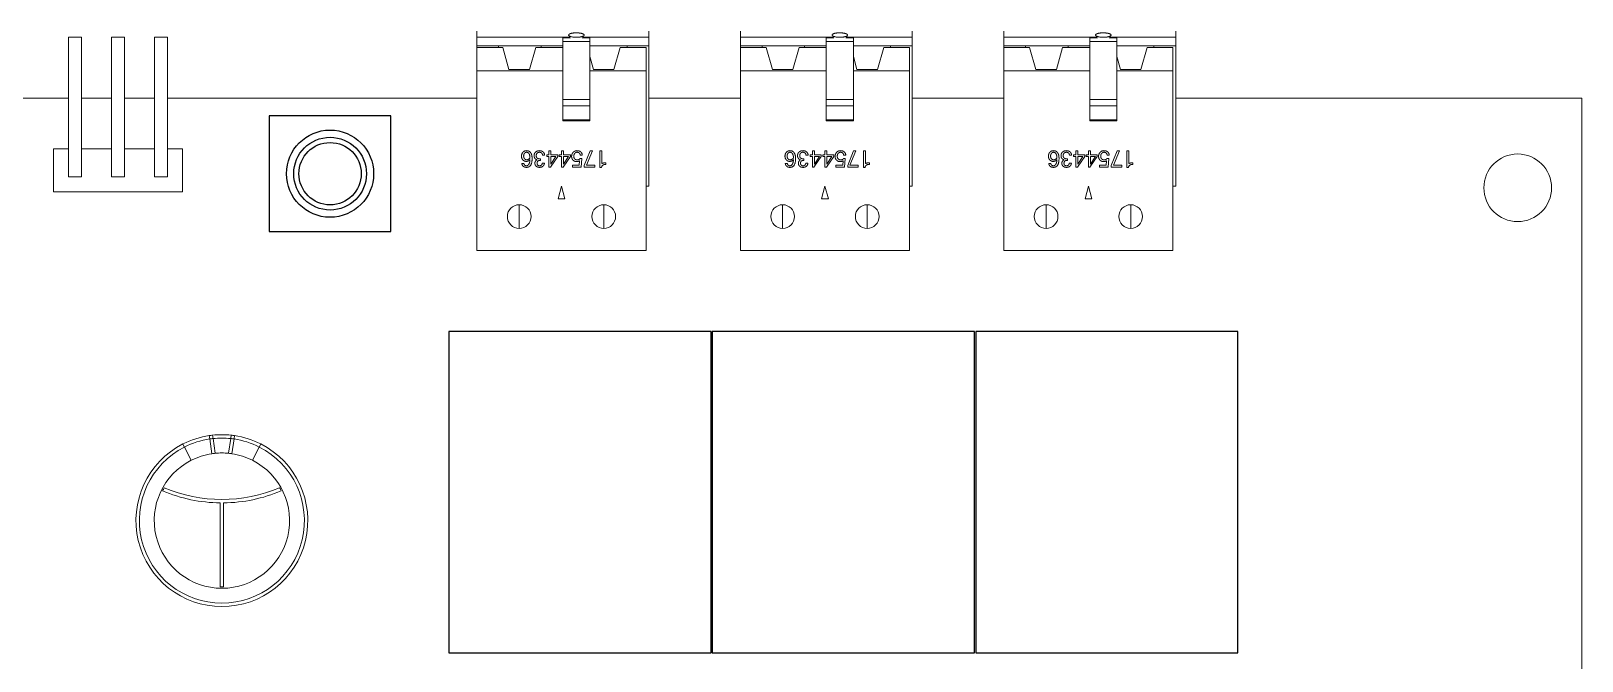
# Model space of a CAD drawing. Header units: millimetres. Extents: x -118 to 1430, y 370 to 1370.
# Drawn here: x -27.6 to 64.1, y 520.3 to 557.5 of the extents above; entities that cross this region are included whole.
import ezdxf

# ---------------------------------------------------------------- set-up
doc = ezdxf.new("R2010")
doc.units = ezdxf.units.MM
doc.layers.add('TANGENT EDGES', color=7, linetype='Continuous', lineweight=0)
doc.layers.add('VISIBLE', color=7, linetype='Continuous', lineweight=0)

msp = doc.modelspace()

# ---------------------------------------------------------------- linework, layer by layer
for points in [[(-13.481, 552.523), (-13.481, 545.692), (-6.297, 545.692), (-6.297, 552.523)], [(-2.867, 539.779), (-2.867, 520.779), (12.633, 520.779), (12.633, 539.779)], [(12.711, 539.779), (12.711, 520.779), (28.211, 520.779), (28.211, 539.779)], [(28.289, 539.779), (28.289, 520.779), (43.789, 520.779), (43.789, 539.779)]]:
    msp.add_lwpolyline(points, close=True)
for radius in [2.576, 2.151, 1.842]:
    msp.add_circle((-9.889, 549.107), radius)
at = {"layer": 'TANGENT EDGES'}
for p, q in [((3.872, 557.138), (4.32, 557.138)), ((5.025, 557.138), (5.472, 557.138)), ((19.45, 557.138), (19.898, 557.138)), ((20.602, 557.138), (21.05, 557.138)), ((35.028, 557.138), (35.476, 557.138)), ((36.18, 557.138), (36.628, 557.138)), ((3.872, 553.115), (5.472, 553.115)), ((19.45, 553.115), (21.05, 553.115)), ((35.028, 553.115), (36.628, 553.115)), ((3.872, 552.294), (5.472, 552.294)), ((19.45, 552.294), (21.05, 552.294)), ((35.028, 552.294), (36.628, 552.294)), ((1.292, 547.27), (1.292, 545.87)), ((6.292, 545.87), (6.292, 547.27)), ((16.87, 547.27), (16.87, 545.87)), ((21.87, 545.87), (21.87, 547.27)), ((32.448, 547.27), (32.448, 545.87)), ((37.448, 545.87), (37.448, 547.27)), ((-18.587, 533.125), (-18.496, 532.947)), ((-18.496, 532.947), (-18.098, 532.162)), ((-17.037, 533.62), (-17.007, 533.422)), ((-17.007, 533.422), (-16.877, 532.552)), ((-16.809, 533.448), (-16.679, 532.576)), ((-15.895, 532.576), (-15.765, 533.448)), ((-15.696, 532.552), (-15.566, 533.422)), ((-15.566, 533.422), (-15.537, 533.62)), ((-14.476, 532.162), (-14.077, 532.947)), ((-14.077, 532.947), (-13.987, 533.125))]:
    msp.add_line(p, q, dxfattribs=at)
for centre, radius, start, end in [((1.292, 546.57), 0.7, 90, 270), ((1.292, 546.57), 0.7, 270, 90), ((6.292, 546.57), 0.7, 90, 270), ((6.292, 546.57), 0.7, 270, 90), ((16.87, 546.57), 0.7, 90, 270), ((16.87, 546.57), 0.7, 270, 90), ((21.87, 546.57), 0.7, 90, 270), ((21.87, 546.57), 0.7, 270, 90), ((32.448, 546.57), 0.7, 90, 270), ((32.448, 546.57), 0.7, 270, 90), ((37.448, 546.57), 0.7, 90, 270), ((37.448, 546.57), 0.7, 270, 90), ((-16.287, 528.596), 4.88, 116.92064, 63.07936), ((-16.287, 528.596), 4.88, 98.49015, 116.92055), ((-16.288, 528.609), 4.867, 96.13798, 98.49329), ((-16.287, 528.596), 4.88, 83.85882, 96.14118), ((-16.285, 528.609), 4.867, 81.50671, 83.86202), ((-16.287, 528.596), 4.88, 63.07945, 81.50985)]:
    msp.add_arc(centre, radius, start, end, dxfattribs=at)
for centre, major_axis, ratio, start_param, end_param in [((-16.809, 533.448), (-0.03, 0.198), 0.000328, 4.71129, 6.283185), ((-15.765, 533.448), (-0.029, -0.198), 0.000506, -3.141545, -1.570256)]:
    msp.add_ellipse(centre, major_axis=major_axis, ratio=ratio, start_param=start_param, end_param=end_param, dxfattribs=at)
at = {"layer": 'VISIBLE'}
for p, q in [((-25.35, 557.171), (-24.588, 557.171)), ((-25.35, 557.171), (-25.35, 548.919)), ((-24.588, 548.919), (-24.588, 557.171)), ((-22.81, 557.171), (-22.048, 557.171)), ((-22.81, 557.171), (-22.81, 548.919)), ((-22.048, 548.919), (-22.048, 557.171)), ((-20.27, 557.171), (-20.27, 548.919)), ((-20.27, 557.171), (-19.508, 557.171)), ((-19.508, 548.919), (-19.508, 557.171)), ((-1.208, 557.54), (-1.208, 557.17)), ((4.291, 557.17), (-1.208, 557.17)), ((-1.208, 557.17), (-1.208, 556.67)), ((-1.208, 556.67), (-1.208, 556.57)), ((0.077, 556.67), (-1.208, 556.67)), ((0.077, 556.67), (2.587, 556.67)), ((0.077, 556.67), (0.077, 556.57)), ((3.872, 556.67), (2.587, 556.67)), ((2.587, 556.67), (2.587, 556.57)), ((3.872, 557.17), (3.872, 557.138)), ((3.872, 556.913), (3.872, 557.138)), ((3.872, 556.913), (3.872, 553.485)), ((3.872, 556.913), (5.472, 556.913)), ((8.952, 557.17), (5.054, 557.17)), ((5.472, 557.17), (5.472, 557.138)), ((5.472, 556.913), (5.472, 557.138)), ((5.472, 556.913), (5.472, 553.485)), ((5.472, 556.67), (7.667, 556.67)), ((7.667, 556.57), (7.667, 556.67)), ((8.952, 556.67), (7.667, 556.67)), ((8.952, 557.17), (8.952, 557.54)), ((8.952, 556.67), (8.952, 557.17)), ((8.952, 548.37), (8.952, 556.67)), ((14.37, 557.54), (14.37, 557.17)), ((19.869, 557.17), (14.37, 557.17)), ((14.37, 557.17), (14.37, 556.67)), ((14.37, 556.67), (14.37, 556.57)), ((15.655, 556.67), (14.37, 556.67)), ((15.655, 556.67), (18.165, 556.67)), ((15.655, 556.67), (15.655, 556.57)), ((19.45, 556.67), (18.165, 556.67)), ((18.165, 556.67), (18.165, 556.57)), ((19.45, 557.17), (19.45, 557.138)), ((19.45, 556.913), (19.45, 557.138)), ((19.45, 556.913), (19.45, 553.485)), ((19.45, 556.913), (21.05, 556.913)), ((24.53, 557.17), (20.632, 557.17)), ((21.05, 557.17), (21.05, 557.138)), ((21.05, 556.913), (21.05, 557.138)), ((21.05, 556.913), (21.05, 553.485)), ((21.05, 556.67), (23.245, 556.67)), ((23.245, 556.57), (23.245, 556.67)), ((24.53, 556.67), (23.245, 556.67)), ((24.53, 557.17), (24.53, 557.54)), ((24.53, 556.67), (24.53, 557.17)), ((24.53, 548.37), (24.53, 556.67)), ((29.948, 557.54), (29.948, 557.17)), ((35.447, 557.17), (29.948, 557.17)), ((29.948, 557.17), (29.948, 556.67)), ((29.948, 556.67), (29.948, 556.57)), ((31.233, 556.67), (29.948, 556.67)), ((31.233, 556.67), (33.743, 556.67)), ((31.233, 556.67), (31.233, 556.57)), ((35.028, 556.67), (33.743, 556.67)), ((33.743, 556.67), (33.743, 556.57)), ((35.028, 557.17), (35.028, 557.138)), ((35.028, 556.913), (35.028, 557.138)), ((35.028, 556.913), (35.028, 553.485)), ((35.028, 556.913), (36.628, 556.913)), ((40.108, 557.17), (36.21, 557.17)), ((36.628, 557.17), (36.628, 557.138)), ((36.628, 556.913), (36.628, 557.138)), ((36.628, 556.913), (36.628, 553.485)), ((36.628, 556.67), (38.823, 556.67)), ((38.823, 556.57), (38.823, 556.67)), ((40.108, 556.67), (38.823, 556.67)), ((40.108, 557.17), (40.108, 557.54)), ((40.108, 556.67), (40.108, 557.17)), ((40.108, 548.37), (40.108, 556.67)), ((0.317, 556.57), (-1.208, 556.57)), ((-1.208, 555.196), (-1.208, 556.57)), ((0.687, 555.27), (0.317, 556.57)), ((1.897, 555.27), (2.267, 556.57)), ((3.872, 556.57), (2.267, 556.57)), ((5.472, 556.025), (5.687, 555.27)), ((6.897, 555.27), (7.267, 556.57)), ((8.792, 556.57), (7.267, 556.57)), ((8.792, 555.196), (8.792, 556.57)), ((15.895, 556.57), (14.37, 556.57)), ((14.37, 555.196), (14.37, 556.57)), ((16.265, 555.27), (15.895, 556.57)), ((17.475, 555.27), (17.845, 556.57)), ((19.45, 556.57), (17.845, 556.57)), ((21.05, 556.025), (21.265, 555.27)), ((22.475, 555.27), (22.845, 556.57)), ((24.37, 556.57), (22.845, 556.57)), ((24.37, 555.196), (24.37, 556.57)), ((31.473, 556.57), (29.948, 556.57)), ((29.948, 555.196), (29.948, 556.57)), ((31.843, 555.27), (31.473, 556.57)), ((33.053, 555.27), (33.423, 556.57)), ((35.028, 556.57), (33.423, 556.57)), ((36.628, 556.025), (36.843, 555.27)), ((38.053, 555.27), (38.423, 556.57)), ((39.948, 556.57), (38.423, 556.57)), ((39.948, 555.196), (39.948, 556.57)), ((-1.208, 555.196), (3.872, 555.196)), ((-1.208, 553.57), (-1.208, 555.196)), ((0.687, 555.27), (1.897, 555.27)), ((5.472, 555.196), (8.792, 555.196)), ((5.687, 555.27), (6.897, 555.27)), ((8.792, 553.57), (8.792, 555.196)), ((14.37, 555.196), (19.45, 555.196)), ((14.37, 553.57), (14.37, 555.196)), ((16.265, 555.27), (17.475, 555.27)), ((21.05, 555.196), (24.37, 555.196)), ((21.265, 555.27), (22.475, 555.27)), ((24.37, 553.57), (24.37, 555.196)), ((29.948, 555.196), (35.028, 555.196)), ((29.948, 553.57), (29.948, 555.196)), ((31.843, 555.27), (33.053, 555.27)), ((36.628, 555.196), (39.948, 555.196)), ((36.843, 555.27), (38.053, 555.27)), ((39.948, 553.57), (39.948, 555.196)), ((-36.455, 553.57), (-25.35, 553.57)), ((-24.588, 553.57), (-22.81, 553.57)), ((-24.588, 553.57), (-22.81, 553.57)), ((-22.048, 553.57), (-20.27, 553.57)), ((-22.048, 553.57), (-20.27, 553.57)), ((-19.508, 553.57), (-1.208, 553.57)), ((-1.208, 544.57), (-1.208, 553.57)), ((3.872, 553.485), (3.872, 553.115)), ((3.872, 553.485), (5.472, 553.485)), ((3.872, 552.294), (3.872, 553.115)), ((5.472, 553.485), (5.472, 553.115)), ((5.472, 552.294), (5.472, 553.115)), ((8.792, 544.57), (8.792, 553.57)), ((8.952, 553.57), (14.37, 553.57)), ((14.37, 544.57), (14.37, 553.57)), ((19.45, 553.485), (19.45, 553.115)), ((19.45, 553.485), (21.05, 553.485)), ((19.45, 552.294), (19.45, 553.115)), ((21.05, 553.485), (21.05, 553.115)), ((21.05, 552.294), (21.05, 553.115)), ((24.37, 544.57), (24.37, 553.57)), ((24.53, 553.57), (29.948, 553.57)), ((29.948, 544.57), (29.948, 553.57)), ((35.028, 553.485), (35.028, 553.115)), ((35.028, 553.485), (36.628, 553.485)), ((35.028, 552.294), (35.028, 553.115)), ((36.628, 553.485), (36.628, 553.115)), ((36.628, 552.294), (36.628, 553.115)), ((39.948, 544.57), (39.948, 553.57)), ((40.108, 553.57), (64.13, 553.57)), ((64.13, 553.57), (64.13, 466.97)), ((3.872, 552.23), (3.872, 552.294)), ((3.872, 552.23), (5.472, 552.23)), ((5.472, 552.23), (5.472, 552.294)), ((19.45, 552.23), (19.45, 552.294)), ((19.45, 552.23), (21.05, 552.23)), ((21.05, 552.23), (21.05, 552.294)), ((35.028, 552.23), (35.028, 552.294)), ((35.028, 552.23), (36.628, 552.23)), ((36.628, 552.23), (36.628, 552.294)), ((-26.239, 550.57), (-26.239, 548.03)), ((-25.35, 550.57), (-26.239, 550.57)), ((-22.81, 550.57), (-24.588, 550.57)), ((-20.27, 550.57), (-22.048, 550.57)), ((-18.619, 550.57), (-19.508, 550.57)), ((-18.619, 548.03), (-18.619, 550.57)), ((2.918, 550.223), (3.047, 550.223)), ((2.918, 550.115), (2.918, 550.223)), ((3.047, 550.451), (3.17, 550.451)), ((3.047, 550.223), (3.047, 550.451)), ((3.17, 550.451), (3.17, 550.223)), ((3.17, 550.223), (3.578, 550.223)), ((3.578, 550.223), (3.578, 550.115)), ((3.66, 550.223), (3.789, 550.223)), ((3.66, 550.115), (3.66, 550.223)), ((3.789, 550.223), (3.789, 550.451)), ((3.789, 550.451), (3.912, 550.451)), ((3.912, 550.451), (3.912, 550.223)), ((3.912, 550.223), (4.319, 550.223)), ((4.319, 550.223), (4.319, 550.115)), ((5.141, 549.582), (5.488, 550.451)), ((5.626, 550.451), (5.27, 549.609)), ((5.488, 550.451), (5.626, 550.451)), ((6.065, 549.48), (6.065, 550.451)), ((6.065, 550.451), (6.187, 550.451)), ((6.187, 550.451), (6.187, 549.7)), ((18.496, 550.223), (18.625, 550.223)), ((18.496, 550.115), (18.496, 550.223)), ((18.625, 550.451), (18.748, 550.451)), ((18.625, 550.223), (18.625, 550.451)), ((18.748, 550.451), (18.748, 550.223)), ((18.748, 550.223), (19.156, 550.223)), ((19.156, 550.223), (19.156, 550.115)), ((19.238, 550.223), (19.367, 550.223)), ((19.238, 550.115), (19.238, 550.223)), ((19.367, 550.223), (19.367, 550.451)), ((19.367, 550.451), (19.49, 550.451)), ((19.49, 550.451), (19.49, 550.223)), ((19.49, 550.223), (19.897, 550.223)), ((19.897, 550.223), (19.897, 550.115)), ((20.719, 549.582), (21.066, 550.451)), ((21.204, 550.451), (20.848, 549.609)), ((21.066, 550.451), (21.204, 550.451)), ((21.643, 549.48), (21.643, 550.451)), ((21.643, 550.451), (21.765, 550.451)), ((21.765, 550.451), (21.765, 549.7)), ((34.074, 550.223), (34.203, 550.223)), ((34.074, 550.115), (34.074, 550.223)), ((34.203, 550.451), (34.326, 550.451)), ((34.203, 550.223), (34.203, 550.451)), ((34.326, 550.451), (34.326, 550.223)), ((34.326, 550.223), (34.734, 550.223)), ((34.734, 550.223), (34.734, 550.115)), ((34.816, 550.223), (34.945, 550.223)), ((34.816, 550.115), (34.816, 550.223)), ((34.945, 550.223), (34.945, 550.451)), ((34.945, 550.451), (35.068, 550.451)), ((35.068, 550.451), (35.068, 550.223)), ((35.068, 550.223), (35.475, 550.223)), ((35.475, 550.223), (35.475, 550.115)), ((36.297, 549.582), (36.644, 550.451)), ((36.782, 550.451), (36.426, 549.609)), ((36.644, 550.451), (36.782, 550.451)), ((37.221, 549.48), (37.221, 550.451)), ((37.221, 550.451), (37.343, 550.451)), ((37.343, 550.451), (37.343, 549.7)), ((1.445, 549.717), (1.571, 549.717)), ((2.506, 549.985), (2.553, 549.985)), ((2.553, 549.89), (2.526, 549.89)), ((2.553, 549.985), (2.553, 549.89)), ((2.659, 549.728), (2.785, 549.728)), ((2.797, 550.199), (2.671, 550.199)), ((3.047, 550.115), (2.918, 550.115)), ((3.047, 549.484), (3.047, 550.115)), ((3.143, 549.484), (3.047, 549.484)), ((3.578, 550.115), (3.143, 549.484)), ((3.17, 549.677), (3.463, 550.115)), ((3.17, 550.115), (3.17, 549.677)), ((3.463, 550.115), (3.17, 550.115)), ((3.789, 550.115), (3.66, 550.115)), ((3.789, 549.484), (3.789, 550.115)), ((3.885, 549.484), (3.789, 549.484)), ((4.319, 550.115), (3.885, 549.484)), ((3.912, 550.115), (3.912, 549.677)), ((3.912, 549.677), (4.205, 550.115)), ((4.205, 550.115), (3.912, 550.115)), ((4.439, 549.496), (4.439, 549.609)), ((4.439, 549.609), (4.845, 549.609)), ((4.95, 549.496), (4.439, 549.496)), ((4.845, 549.609), (4.866, 549.874)), ((4.894, 550), (4.991, 550)), ((5.025, 550.2), (4.898, 550.2)), ((4.991, 550), (4.95, 549.496)), ((5.141, 549.496), (5.141, 549.582)), ((5.759, 549.496), (5.141, 549.496)), ((5.27, 549.609), (5.759, 549.609)), ((5.759, 549.609), (5.759, 549.496)), ((6.159, 549.48), (6.065, 549.48)), ((6.417, 549.749), (6.417, 549.653)), ((17.023, 549.717), (17.149, 549.717)), ((18.084, 549.985), (18.131, 549.985)), ((18.131, 549.89), (18.103, 549.89)), ((18.131, 549.985), (18.131, 549.89)), ((18.237, 549.728), (18.363, 549.728)), ((18.375, 550.199), (18.248, 550.199)), ((18.625, 550.115), (18.496, 550.115)), ((18.625, 549.484), (18.625, 550.115)), ((18.721, 549.484), (18.625, 549.484)), ((19.156, 550.115), (18.721, 549.484)), ((18.748, 549.677), (19.041, 550.115)), ((18.748, 550.115), (18.748, 549.677)), ((19.041, 550.115), (18.748, 550.115)), ((19.367, 550.115), (19.238, 550.115)), ((19.367, 549.484), (19.367, 550.115)), ((19.463, 549.484), (19.367, 549.484)), ((19.897, 550.115), (19.463, 549.484)), ((19.49, 550.115), (19.49, 549.677)), ((19.49, 549.677), (19.783, 550.115)), ((19.783, 550.115), (19.49, 550.115)), ((20.017, 549.496), (20.017, 549.609)), ((20.017, 549.609), (20.423, 549.609)), ((20.528, 549.496), (20.017, 549.496)), ((20.423, 549.609), (20.444, 549.874)), ((20.472, 550), (20.569, 550)), ((20.603, 550.2), (20.476, 550.2)), ((20.569, 550), (20.528, 549.496)), ((20.719, 549.496), (20.719, 549.582)), ((21.337, 549.496), (20.719, 549.496)), ((20.848, 549.609), (21.337, 549.609)), ((21.337, 549.609), (21.337, 549.496)), ((21.737, 549.48), (21.643, 549.48)), ((21.995, 549.749), (21.995, 549.653)), ((32.601, 549.717), (32.727, 549.717)), ((33.662, 549.985), (33.709, 549.985)), ((33.709, 549.89), (33.681, 549.89)), ((33.709, 549.985), (33.709, 549.89)), ((33.815, 549.728), (33.941, 549.728)), ((33.953, 550.199), (33.826, 550.199)), ((34.203, 550.115), (34.074, 550.115)), ((34.203, 549.484), (34.203, 550.115)), ((34.299, 549.484), (34.203, 549.484)), ((34.734, 550.115), (34.299, 549.484)), ((34.326, 549.677), (34.619, 550.115)), ((34.326, 550.115), (34.326, 549.677)), ((34.619, 550.115), (34.326, 550.115)), ((34.945, 550.115), (34.816, 550.115)), ((34.945, 549.484), (34.945, 550.115)), ((35.041, 549.484), (34.945, 549.484)), ((35.475, 550.115), (35.041, 549.484)), ((35.068, 550.115), (35.068, 549.677)), ((35.068, 549.677), (35.361, 550.115)), ((35.361, 550.115), (35.068, 550.115)), ((35.595, 549.496), (35.595, 549.609)), ((35.595, 549.609), (36.001, 549.609)), ((36.106, 549.496), (35.595, 549.496)), ((36.001, 549.609), (36.022, 549.874)), ((36.05, 550), (36.147, 550)), ((36.181, 550.2), (36.054, 550.2)), ((36.147, 550), (36.106, 549.496)), ((36.297, 549.496), (36.297, 549.582)), ((36.915, 549.496), (36.297, 549.496)), ((36.426, 549.609), (36.915, 549.609)), ((36.915, 549.609), (36.915, 549.496)), ((37.315, 549.48), (37.221, 549.48)), ((37.573, 549.749), (37.573, 549.653)), ((-25.35, 548.919), (-24.588, 548.919)), ((-22.81, 548.919), (-22.048, 548.919)), ((-20.27, 548.919), (-19.508, 548.919)), ((-26.239, 548.03), (-18.619, 548.03)), ((3.592, 547.62), (3.792, 548.37)), ((3.592, 547.62), (3.993, 547.62)), ((3.993, 547.62), (3.792, 548.37)), ((8.792, 548.37), (8.952, 548.37)), ((19.169, 547.62), (19.37, 548.37)), ((19.169, 547.62), (19.571, 547.62)), ((19.571, 547.62), (19.37, 548.37)), ((24.37, 548.37), (24.53, 548.37)), ((34.747, 547.62), (34.948, 548.37)), ((34.747, 547.62), (35.149, 547.62)), ((35.149, 547.62), (34.948, 548.37)), ((39.948, 548.37), (40.108, 548.37)), ((8.792, 544.57), (-1.208, 544.57)), ((24.37, 544.57), (14.37, 544.57)), ((39.948, 544.57), (29.948, 544.57)), ((-16.837, 533.646), (-16.838, 533.646)), ((-15.735, 533.646), (-15.737, 533.646)), ((-16.387, 529.645), (-16.387, 524.674)), ((-16.187, 524.674), (-16.187, 529.645))]:
    msp.add_line(p, q, dxfattribs=at)
msp.add_circle((60.33, 548.27), 2, dxfattribs=at)
for centre, radius, start, end in [((-16.287, 528.596), 5.08, 116.92064, 270), ((-16.287, 528.596), 5.08, 98.49006, 116.92064), ((-16.287, 528.596), 5.08, 96.23374, 98.49006), ((-16.287, 528.596), 5.08, 83.78453, 96.21547), ((-16.287, 528.596), 5.08, 270, 63.07936), ((-16.287, 528.596), 5.08, 81.50994, 83.76626), ((-16.287, 528.596), 5.08, 63.07936, 81.50994), ((-16.287, 528.596), 4, 116.92058, 270.00006), ((-16.287, 528.596), 4, 98.49015, 116.92055), ((-16.288, 528.604), 3.992, 95.62124, 98.49289), ((-16.287, 528.596), 4, 90, 95.62408), ((-16.287, 528.596), 4, 84.37592, 90), ((-16.287, 528.596), 4, 269.99993, 63.07943), ((-16.286, 528.604), 3.992, 81.50711, 84.37876), ((-16.287, 528.596), 4, 63.07945, 81.50985), ((-16.293, 528.599), 3.916, 150.45217, 153.39154), ((-16.287, 538.684), 9.039, 247.16704, 269.3661), ((-16.287, 538.684), 8.839, 247.28605, 292.71395), ((-16.287, 538.684), 9.039, 270.6339, 292.83296), ((-16.28, 528.599), 3.916, 26.60846, 29.54783), ((-16.287, 528.588), 3.916, 268.53659, 271.46341)]:
    msp.add_arc(centre, radius, start, end, dxfattribs=at)
for points, knots in [([(4.218, 557.284), (4.216, 557.289), (4.215, 557.293), (4.215, 557.297), (4.214, 557.302), (4.214, 557.307), (4.216, 557.312), (4.217, 557.317), (4.22, 557.322), (4.223, 557.328), (4.227, 557.333), (4.232, 557.338), (4.237, 557.343)], [0.6597773, 0.6597773, 0.6597773, 0.6597773, 0.7028642, 0.7028642, 0.7028642, 0.7568669, 0.7568669, 0.7568669, 0.8111794, 0.8111794, 0.8111794, 0.8654371, 0.8654371, 0.8654371, 0.8654371]), ([(4.672, 557.17), (4.655, 557.17), (4.637, 557.171), (4.619, 557.171), (4.601, 557.172), (4.583, 557.173), (4.565, 557.174), (4.53, 557.176), (4.496, 557.18), (4.464, 557.185), (4.432, 557.189), (4.402, 557.195), (4.375, 557.202), (4.361, 557.205), (4.348, 557.209), (4.336, 557.212), (4.324, 557.216), (4.312, 557.22), (4.302, 557.224), (4.291, 557.229), (4.281, 557.233), (4.273, 557.237), (4.264, 557.242), (4.256, 557.247), (4.249, 557.251), (4.242, 557.256), (4.236, 557.261), (4.231, 557.266), (4.226, 557.271), (4.223, 557.276), (4.22, 557.281), (4.219, 557.282), (4.219, 557.283), (4.218, 557.284)], [0, 0, 0, 0, 0.054, 0.054, 0.054, 0.1081119, 0.1081119, 0.1081119, 0.2160335, 0.2160335, 0.2160335, 0.3239429, 0.3239429, 0.3239429, 0.3778641, 0.3778641, 0.3778641, 0.4319972, 0.4319972, 0.4319972, 0.4862463, 0.4862463, 0.4862463, 0.5402406, 0.5402406, 0.5402406, 0.5943776, 0.5943776, 0.5943776, 0.6487161, 0.6487161, 0.6487161, 0.6597773, 0.6597773, 0.6597773, 0.6597773]), ([(4.237, 557.343), (4.241, 557.346), (4.244, 557.348), (4.249, 557.351), (4.253, 557.354), (4.257, 557.357), (4.262, 557.36), (4.267, 557.363), (4.272, 557.366), (4.278, 557.368), (4.283, 557.371), (4.289, 557.374), (4.295, 557.376), (4.302, 557.379), (4.308, 557.381), (4.315, 557.384), (4.322, 557.386), (4.329, 557.389), (4.337, 557.391), (4.351, 557.395), (4.367, 557.4), (4.384, 557.404)], [0.8611269, 0.8611269, 0.8611269, 0.8611269, 0.8938324, 0.8938324, 0.8938324, 0.9265792, 0.9265792, 0.9265792, 0.959467, 0.959467, 0.959467, 0.9924119, 0.9924119, 0.9924119, 1.0253249, 1.0253249, 1.0253249, 1.0581198, 1.0581198, 1.0581198, 1.1235306, 1.1235306, 1.1235306, 1.1235306]), ([(4.384, 557.404), (4.394, 557.406), (4.405, 557.408), (4.416, 557.41), (4.426, 557.412), (4.437, 557.414), (4.449, 557.416), (4.46, 557.418), (4.472, 557.42), (4.483, 557.421), (4.495, 557.423), (4.507, 557.424), (4.52, 557.425), (4.532, 557.427), (4.544, 557.428), (4.557, 557.429), (4.569, 557.43), (4.582, 557.43), (4.595, 557.431), (4.608, 557.432), (4.621, 557.432), (4.634, 557.432), (4.647, 557.433), (4.66, 557.433), (4.672, 557.433)], [1.1221288, 1.1221288, 1.1221288, 1.1221288, 1.1611473, 1.1611473, 1.1611473, 1.2000646, 1.2000646, 1.2000646, 1.2390162, 1.2390162, 1.2390162, 1.2780027, 1.2780027, 1.2780027, 1.316905, 1.316905, 1.316905, 1.3558904, 1.3558904, 1.3558904, 1.394915, 1.394915, 1.394915, 1.4338398, 1.4338398, 1.4338398, 1.4338398]), ([(4.672, 557.433), (4.684, 557.433), (4.696, 557.433), (4.708, 557.432), (4.72, 557.432), (4.732, 557.432), (4.744, 557.431), (4.756, 557.431), (4.768, 557.43), (4.779, 557.429), (4.791, 557.428), (4.802, 557.428), (4.814, 557.426), (4.825, 557.425), (4.836, 557.424), (4.847, 557.423), (4.858, 557.422), (4.869, 557.42), (4.88, 557.419), (4.891, 557.417), (4.901, 557.415), (4.911, 557.414), (4.921, 557.412), (4.931, 557.41), (4.941, 557.408), (4.951, 557.406), (4.96, 557.404), (4.969, 557.402), (4.978, 557.399), (4.987, 557.397), (4.996, 557.395), (5.004, 557.392), (5.012, 557.39), (5.02, 557.387), (5.028, 557.385), (5.035, 557.382), (5.042, 557.379), (5.049, 557.376), (5.056, 557.373), (5.062, 557.371), (5.069, 557.368), (5.075, 557.365), (5.08, 557.362), (5.086, 557.358), (5.091, 557.355), (5.095, 557.352), (5.1, 557.349), (5.104, 557.346), (5.108, 557.343)], [1.4329539, 1.4329539, 1.4329539, 1.4329539, 1.4688088, 1.4688088, 1.4688088, 1.5047575, 1.5047575, 1.5047575, 1.5406875, 1.5406875, 1.5406875, 1.5764951, 1.5764951, 1.5764951, 1.6123262, 1.6123262, 1.6123262, 1.6481983, 1.6481983, 1.6481983, 1.6840015, 1.6840015, 1.6840015, 1.7198212, 1.7198212, 1.7198212, 1.7556962, 1.7556962, 1.7556962, 1.7915158, 1.7915158, 1.7915158, 1.827353, 1.827353, 1.827353, 1.8633412, 1.8633412, 1.8633412, 1.899371, 1.899371, 1.899371, 1.9353274, 1.9353274, 1.9353274, 1.9711343, 1.9711343, 1.9711343, 2.0070686, 2.0070686, 2.0070686, 2.0070686]), ([(5.127, 557.284), (5.126, 557.283), (5.126, 557.282), (5.125, 557.281), (5.122, 557.276), (5.118, 557.271), (5.114, 557.266), (5.109, 557.261), (5.103, 557.256), (5.096, 557.251), (5.089, 557.247), (5.081, 557.242), (5.072, 557.237), (5.064, 557.233), (5.054, 557.229), (5.043, 557.224), (5.033, 557.22), (5.021, 557.216), (5.009, 557.212), (4.997, 557.209), (4.984, 557.205), (4.97, 557.202), (4.956, 557.198), (4.942, 557.195), (4.927, 557.192), (4.919, 557.191), (4.912, 557.19), (4.904, 557.188), (4.896, 557.187), (4.888, 557.186), (4.88, 557.185), (4.864, 557.182), (4.848, 557.18), (4.831, 557.178), (4.823, 557.177), (4.814, 557.177), (4.805, 557.176), (4.797, 557.175), (4.788, 557.174), (4.779, 557.174), (4.762, 557.173), (4.744, 557.172), (4.726, 557.171), (4.708, 557.171), (4.69, 557.17), (4.672, 557.17)], [2.2105486, 2.2105486, 2.2105486, 2.2105486, 2.2216247, 2.2216247, 2.2216247, 2.2759317, 2.2759317, 2.2759317, 2.3299268, 2.3299268, 2.3299268, 2.3840773, 2.3840773, 2.3840773, 2.4384124, 2.4384124, 2.4384124, 2.4925399, 2.4925399, 2.4925399, 2.5464815, 2.5464815, 2.5464815, 2.6005234, 2.6005234, 2.6005234, 2.6274693, 2.6274693, 2.6274693, 2.6544262, 2.6544262, 2.6544262, 2.70843, 2.70843, 2.70843, 2.7353823, 2.7353823, 2.7353823, 2.7623324, 2.7623324, 2.7623324, 2.816373, 2.816373, 2.816373, 2.8702953, 2.8702953, 2.8702953, 2.8702953]), ([(5.108, 557.343), (5.113, 557.338), (5.118, 557.333), (5.122, 557.328), (5.125, 557.322), (5.128, 557.317), (5.129, 557.312), (5.132, 557.303), (5.131, 557.294), (5.127, 557.284)], [2.0048581, 2.0048581, 2.0048581, 2.0048581, 2.0591781, 2.0591781, 2.0591781, 2.1134097, 2.1134097, 2.1134097, 2.2105486, 2.2105486, 2.2105486, 2.2105486]), ([(19.796, 557.284), (19.794, 557.289), (19.793, 557.293), (19.793, 557.297), (19.792, 557.302), (19.792, 557.307), (19.794, 557.312), (19.795, 557.317), (19.798, 557.322), (19.801, 557.328), (19.805, 557.333), (19.81, 557.338), (19.815, 557.343)], [0.6597773, 0.6597773, 0.6597773, 0.6597773, 0.7028642, 0.7028642, 0.7028642, 0.7568669, 0.7568669, 0.7568669, 0.8111794, 0.8111794, 0.8111794, 0.8654371, 0.8654371, 0.8654371, 0.8654371]), ([(20.25, 557.17), (20.232, 557.17), (20.214, 557.171), (20.197, 557.171), (20.179, 557.172), (20.161, 557.173), (20.143, 557.174), (20.108, 557.176), (20.074, 557.18), (20.042, 557.185), (20.01, 557.189), (19.98, 557.195), (19.953, 557.202), (19.939, 557.205), (19.926, 557.209), (19.914, 557.212), (19.902, 557.216), (19.89, 557.22), (19.88, 557.224), (19.869, 557.229), (19.859, 557.233), (19.85, 557.237), (19.842, 557.242), (19.834, 557.247), (19.827, 557.251), (19.82, 557.256), (19.814, 557.261), (19.809, 557.266), (19.804, 557.271), (19.801, 557.276), (19.798, 557.281), (19.797, 557.282), (19.797, 557.283), (19.796, 557.284)], [0, 0, 0, 0, 0.054, 0.054, 0.054, 0.1081119, 0.1081119, 0.1081119, 0.2160335, 0.2160335, 0.2160335, 0.3239429, 0.3239429, 0.3239429, 0.3778641, 0.3778641, 0.3778641, 0.4319972, 0.4319972, 0.4319972, 0.4862463, 0.4862463, 0.4862463, 0.5402406, 0.5402406, 0.5402406, 0.5943776, 0.5943776, 0.5943776, 0.6487161, 0.6487161, 0.6487161, 0.6597773, 0.6597773, 0.6597773, 0.6597773]), ([(19.815, 557.343), (19.819, 557.346), (19.822, 557.348), (19.827, 557.351), (19.831, 557.354), (19.835, 557.357), (19.84, 557.36), (19.845, 557.363), (19.85, 557.366), (19.856, 557.368), (19.861, 557.371), (19.867, 557.374), (19.873, 557.376), (19.88, 557.379), (19.886, 557.381), (19.893, 557.384), (19.9, 557.386), (19.907, 557.389), (19.914, 557.391), (19.929, 557.395), (19.945, 557.4), (19.962, 557.404)], [0.8611269, 0.8611269, 0.8611269, 0.8611269, 0.8938324, 0.8938324, 0.8938324, 0.9265792, 0.9265792, 0.9265792, 0.959467, 0.959467, 0.959467, 0.9924119, 0.9924119, 0.9924119, 1.0253249, 1.0253249, 1.0253249, 1.0581198, 1.0581198, 1.0581198, 1.1235306, 1.1235306, 1.1235306, 1.1235306]), ([(19.962, 557.404), (19.972, 557.406), (19.983, 557.408), (19.994, 557.41), (20.004, 557.412), (20.015, 557.414), (20.027, 557.416), (20.038, 557.418), (20.05, 557.42), (20.061, 557.421), (20.073, 557.423), (20.085, 557.424), (20.098, 557.425), (20.11, 557.427), (20.122, 557.428), (20.135, 557.429), (20.147, 557.43), (20.16, 557.43), (20.173, 557.431), (20.186, 557.432), (20.199, 557.432), (20.212, 557.432), (20.225, 557.433), (20.237, 557.433), (20.25, 557.433)], [1.1221288, 1.1221288, 1.1221288, 1.1221288, 1.1611473, 1.1611473, 1.1611473, 1.2000646, 1.2000646, 1.2000646, 1.2390162, 1.2390162, 1.2390162, 1.2780027, 1.2780027, 1.2780027, 1.316905, 1.316905, 1.316905, 1.3558904, 1.3558904, 1.3558904, 1.394915, 1.394915, 1.394915, 1.4338398, 1.4338398, 1.4338398, 1.4338398]), ([(20.25, 557.433), (20.262, 557.433), (20.274, 557.433), (20.286, 557.432), (20.298, 557.432), (20.31, 557.432), (20.322, 557.431), (20.334, 557.431), (20.346, 557.43), (20.357, 557.429), (20.369, 557.428), (20.38, 557.428), (20.392, 557.426), (20.403, 557.425), (20.414, 557.424), (20.425, 557.423), (20.436, 557.422), (20.447, 557.42), (20.458, 557.419), (20.469, 557.417), (20.479, 557.415), (20.489, 557.414), (20.499, 557.412), (20.509, 557.41), (20.519, 557.408), (20.529, 557.406), (20.538, 557.404), (20.547, 557.402), (20.556, 557.399), (20.565, 557.397), (20.573, 557.395), (20.582, 557.392), (20.59, 557.39), (20.598, 557.387), (20.606, 557.385), (20.613, 557.382), (20.62, 557.379), (20.627, 557.376), (20.634, 557.373), (20.64, 557.371), (20.647, 557.368), (20.653, 557.365), (20.658, 557.362), (20.663, 557.358), (20.669, 557.355), (20.673, 557.352), (20.678, 557.349), (20.682, 557.346), (20.686, 557.343)], [1.4329539, 1.4329539, 1.4329539, 1.4329539, 1.4688088, 1.4688088, 1.4688088, 1.5047575, 1.5047575, 1.5047575, 1.5406875, 1.5406875, 1.5406875, 1.5764951, 1.5764951, 1.5764951, 1.6123262, 1.6123262, 1.6123262, 1.6481983, 1.6481983, 1.6481983, 1.6840015, 1.6840015, 1.6840015, 1.7198212, 1.7198212, 1.7198212, 1.7556962, 1.7556962, 1.7556962, 1.7915158, 1.7915158, 1.7915158, 1.827353, 1.827353, 1.827353, 1.8633412, 1.8633412, 1.8633412, 1.899371, 1.899371, 1.899371, 1.9353274, 1.9353274, 1.9353274, 1.9711343, 1.9711343, 1.9711343, 2.0070686, 2.0070686, 2.0070686, 2.0070686]), ([(20.705, 557.284), (20.704, 557.283), (20.704, 557.282), (20.703, 557.281), (20.7, 557.276), (20.696, 557.271), (20.692, 557.266), (20.687, 557.261), (20.681, 557.256), (20.674, 557.251), (20.667, 557.247), (20.659, 557.242), (20.65, 557.237), (20.642, 557.233), (20.632, 557.229), (20.621, 557.224), (20.611, 557.22), (20.599, 557.216), (20.587, 557.212), (20.575, 557.209), (20.562, 557.205), (20.548, 557.202), (20.534, 557.198), (20.52, 557.195), (20.505, 557.192), (20.497, 557.191), (20.49, 557.19), (20.482, 557.188), (20.474, 557.187), (20.466, 557.186), (20.458, 557.185), (20.442, 557.182), (20.426, 557.18), (20.409, 557.178), (20.401, 557.177), (20.392, 557.177), (20.383, 557.176), (20.375, 557.175), (20.366, 557.174), (20.357, 557.174), (20.34, 557.173), (20.322, 557.172), (20.304, 557.171), (20.286, 557.171), (20.268, 557.17), (20.25, 557.17)], [2.2105486, 2.2105486, 2.2105486, 2.2105486, 2.2216247, 2.2216247, 2.2216247, 2.2759317, 2.2759317, 2.2759317, 2.3299268, 2.3299268, 2.3299268, 2.3840773, 2.3840773, 2.3840773, 2.4384124, 2.4384124, 2.4384124, 2.4925399, 2.4925399, 2.4925399, 2.5464815, 2.5464815, 2.5464815, 2.6005234, 2.6005234, 2.6005234, 2.6274693, 2.6274693, 2.6274693, 2.6544262, 2.6544262, 2.6544262, 2.70843, 2.70843, 2.70843, 2.7353823, 2.7353823, 2.7353823, 2.7623324, 2.7623324, 2.7623324, 2.816373, 2.816373, 2.816373, 2.8702953, 2.8702953, 2.8702953, 2.8702953]), ([(20.686, 557.343), (20.691, 557.338), (20.696, 557.333), (20.7, 557.328), (20.703, 557.322), (20.706, 557.317), (20.707, 557.312), (20.71, 557.303), (20.709, 557.294), (20.705, 557.284)], [2.0048581, 2.0048581, 2.0048581, 2.0048581, 2.0591781, 2.0591781, 2.0591781, 2.1134097, 2.1134097, 2.1134097, 2.2105486, 2.2105486, 2.2105486, 2.2105486]), ([(35.374, 557.284), (35.372, 557.289), (35.371, 557.293), (35.371, 557.297), (35.37, 557.302), (35.37, 557.307), (35.372, 557.312), (35.373, 557.317), (35.376, 557.322), (35.379, 557.328), (35.383, 557.333), (35.388, 557.338), (35.393, 557.343)], [0.6597773, 0.6597773, 0.6597773, 0.6597773, 0.7028642, 0.7028642, 0.7028642, 0.7568669, 0.7568669, 0.7568669, 0.8111794, 0.8111794, 0.8111794, 0.8654371, 0.8654371, 0.8654371, 0.8654371]), ([(35.828, 557.17), (35.81, 557.17), (35.792, 557.171), (35.775, 557.171), (35.757, 557.172), (35.739, 557.173), (35.721, 557.174), (35.686, 557.176), (35.652, 557.18), (35.62, 557.185), (35.588, 557.189), (35.558, 557.195), (35.531, 557.202), (35.517, 557.205), (35.504, 557.209), (35.492, 557.212), (35.48, 557.216), (35.468, 557.22), (35.458, 557.224), (35.447, 557.229), (35.437, 557.233), (35.428, 557.237), (35.42, 557.242), (35.412, 557.247), (35.405, 557.251), (35.398, 557.256), (35.392, 557.261), (35.387, 557.266), (35.382, 557.271), (35.378, 557.276), (35.376, 557.281), (35.375, 557.282), (35.375, 557.283), (35.374, 557.284)], [0, 0, 0, 0, 0.054, 0.054, 0.054, 0.1081119, 0.1081119, 0.1081119, 0.2160335, 0.2160335, 0.2160335, 0.3239429, 0.3239429, 0.3239429, 0.3778641, 0.3778641, 0.3778641, 0.4319972, 0.4319972, 0.4319972, 0.4862463, 0.4862463, 0.4862463, 0.5402406, 0.5402406, 0.5402406, 0.5943776, 0.5943776, 0.5943776, 0.6487161, 0.6487161, 0.6487161, 0.6597773, 0.6597773, 0.6597773, 0.6597773]), ([(35.393, 557.343), (35.397, 557.346), (35.4, 557.348), (35.404, 557.351), (35.409, 557.354), (35.413, 557.357), (35.418, 557.36), (35.423, 557.363), (35.428, 557.366), (35.434, 557.368), (35.439, 557.371), (35.445, 557.374), (35.451, 557.376), (35.458, 557.379), (35.464, 557.381), (35.471, 557.384), (35.478, 557.386), (35.485, 557.389), (35.492, 557.391), (35.507, 557.395), (35.523, 557.4), (35.54, 557.404)], [0.8611269, 0.8611269, 0.8611269, 0.8611269, 0.8938324, 0.8938324, 0.8938324, 0.9265792, 0.9265792, 0.9265792, 0.959467, 0.959467, 0.959467, 0.9924119, 0.9924119, 0.9924119, 1.0253249, 1.0253249, 1.0253249, 1.0581198, 1.0581198, 1.0581198, 1.1235306, 1.1235306, 1.1235306, 1.1235306]), ([(35.54, 557.404), (35.55, 557.406), (35.561, 557.408), (35.572, 557.41), (35.582, 557.412), (35.593, 557.414), (35.605, 557.416), (35.616, 557.418), (35.628, 557.42), (35.639, 557.421), (35.651, 557.423), (35.663, 557.424), (35.676, 557.425), (35.688, 557.427), (35.7, 557.428), (35.713, 557.429), (35.725, 557.43), (35.738, 557.43), (35.751, 557.431), (35.764, 557.432), (35.777, 557.432), (35.79, 557.432), (35.802, 557.433), (35.815, 557.433), (35.828, 557.433)], [1.1221288, 1.1221288, 1.1221288, 1.1221288, 1.1611473, 1.1611473, 1.1611473, 1.2000646, 1.2000646, 1.2000646, 1.2390162, 1.2390162, 1.2390162, 1.2780027, 1.2780027, 1.2780027, 1.316905, 1.316905, 1.316905, 1.3558904, 1.3558904, 1.3558904, 1.394915, 1.394915, 1.394915, 1.4338398, 1.4338398, 1.4338398, 1.4338398]), ([(35.828, 557.433), (35.84, 557.433), (35.852, 557.433), (35.864, 557.432), (35.876, 557.432), (35.888, 557.432), (35.9, 557.431), (35.912, 557.431), (35.924, 557.43), (35.935, 557.429), (35.947, 557.428), (35.958, 557.428), (35.97, 557.426), (35.981, 557.425), (35.992, 557.424), (36.003, 557.423), (36.014, 557.422), (36.025, 557.42), (36.036, 557.419), (36.046, 557.417), (36.057, 557.415), (36.067, 557.414), (36.077, 557.412), (36.087, 557.41), (36.097, 557.408), (36.107, 557.406), (36.116, 557.404), (36.125, 557.402), (36.134, 557.399), (36.143, 557.397), (36.151, 557.395), (36.16, 557.392), (36.168, 557.39), (36.176, 557.387), (36.184, 557.385), (36.191, 557.382), (36.198, 557.379), (36.205, 557.376), (36.212, 557.373), (36.218, 557.371), (36.225, 557.368), (36.231, 557.365), (36.236, 557.362), (36.241, 557.358), (36.246, 557.355), (36.251, 557.352), (36.256, 557.349), (36.26, 557.346), (36.264, 557.343)], [1.4329539, 1.4329539, 1.4329539, 1.4329539, 1.4688088, 1.4688088, 1.4688088, 1.5047575, 1.5047575, 1.5047575, 1.5406875, 1.5406875, 1.5406875, 1.5764951, 1.5764951, 1.5764951, 1.6123262, 1.6123262, 1.6123262, 1.6481983, 1.6481983, 1.6481983, 1.6840015, 1.6840015, 1.6840015, 1.7198212, 1.7198212, 1.7198212, 1.7556962, 1.7556962, 1.7556962, 1.7915158, 1.7915158, 1.7915158, 1.827353, 1.827353, 1.827353, 1.8633412, 1.8633412, 1.8633412, 1.899371, 1.899371, 1.899371, 1.9353274, 1.9353274, 1.9353274, 1.9711343, 1.9711343, 1.9711343, 2.0070686, 2.0070686, 2.0070686, 2.0070686]), ([(36.283, 557.284), (36.282, 557.283), (36.282, 557.282), (36.281, 557.281), (36.278, 557.276), (36.274, 557.271), (36.27, 557.266), (36.265, 557.261), (36.259, 557.256), (36.252, 557.251), (36.245, 557.247), (36.237, 557.242), (36.228, 557.237), (36.22, 557.233), (36.21, 557.229), (36.199, 557.224), (36.188, 557.22), (36.177, 557.216), (36.165, 557.212), (36.153, 557.209), (36.14, 557.205), (36.126, 557.202), (36.112, 557.198), (36.098, 557.195), (36.083, 557.192), (36.075, 557.191), (36.068, 557.19), (36.06, 557.188), (36.052, 557.187), (36.044, 557.186), (36.036, 557.185), (36.02, 557.182), (36.004, 557.18), (35.987, 557.178), (35.978, 557.177), (35.97, 557.177), (35.961, 557.176), (35.953, 557.175), (35.944, 557.174), (35.935, 557.174), (35.918, 557.173), (35.9, 557.172), (35.882, 557.171), (35.864, 557.171), (35.846, 557.17), (35.828, 557.17)], [2.2105486, 2.2105486, 2.2105486, 2.2105486, 2.2216247, 2.2216247, 2.2216247, 2.2759317, 2.2759317, 2.2759317, 2.3299268, 2.3299268, 2.3299268, 2.3840773, 2.3840773, 2.3840773, 2.4384124, 2.4384124, 2.4384124, 2.4925399, 2.4925399, 2.4925399, 2.5464815, 2.5464815, 2.5464815, 2.6005234, 2.6005234, 2.6005234, 2.6274693, 2.6274693, 2.6274693, 2.6544262, 2.6544262, 2.6544262, 2.70843, 2.70843, 2.70843, 2.7353823, 2.7353823, 2.7353823, 2.7623324, 2.7623324, 2.7623324, 2.816373, 2.816373, 2.816373, 2.8702953, 2.8702953, 2.8702953, 2.8702953]), ([(36.264, 557.343), (36.269, 557.338), (36.274, 557.333), (36.278, 557.328), (36.281, 557.322), (36.284, 557.317), (36.285, 557.312), (36.288, 557.303), (36.287, 557.294), (36.283, 557.284)], [2.0048581, 2.0048581, 2.0048581, 2.0048581, 2.0591781, 2.0591781, 2.0591781, 2.1134097, 2.1134097, 2.1134097, 2.2105486, 2.2105486, 2.2105486, 2.2105486])]:
    msp.add_open_spline(points, degree=3, knots=knots, dxfattribs=at)
for points in [[(1.429, 550.14), (1.429, 550.276), (1.511, 550.371)], [(1.511, 550.371), (1.592, 550.467), (1.728, 550.467)], [(1.603, 550.307), (1.556, 550.243), (1.556, 550.148)], [(1.73, 550.371), (1.651, 550.371), (1.603, 550.307)], [(1.728, 550.467), (1.882, 550.467), (1.968, 550.347)], [(1.875, 550.283), (1.821, 550.371), (1.73, 550.371)], [(1.931, 550.031), (1.929, 550.195), (1.875, 550.283)], [(1.968, 550.347), (2.054, 550.228), (2.054, 550.004)], [(2.172, 550.169), (2.172, 550.302), (2.262, 550.384)], [(2.262, 550.384), (2.353, 550.467), (2.487, 550.467)], [(2.35, 550.315), (2.299, 550.26), (2.299, 550.172)], [(2.487, 550.371), (2.401, 550.371), (2.35, 550.315)], [(2.487, 550.467), (2.622, 550.467), (2.706, 550.393)], [(2.623, 550.32), (2.575, 550.371), (2.487, 550.371)], [(2.671, 550.199), (2.671, 550.269), (2.623, 550.32)], [(2.706, 550.393), (2.791, 550.32), (2.797, 550.199)], [(4.393, 550.126), (4.393, 550.273), (4.482, 550.37)], [(4.482, 550.37), (4.571, 550.467), (4.718, 550.467)], [(4.575, 550.303), (4.52, 550.236), (4.52, 550.138)], [(4.718, 550.371), (4.63, 550.371), (4.575, 550.303)], [(4.718, 550.467), (4.839, 550.467), (4.925, 550.4)], [(4.838, 550.329), (4.788, 550.371), (4.718, 550.371)], [(4.898, 550.2), (4.888, 550.287), (4.838, 550.329)], [(4.925, 550.4), (5.011, 550.333), (5.025, 550.2)], [(17.007, 550.14), (17.007, 550.276), (17.089, 550.371)], [(17.089, 550.371), (17.17, 550.467), (17.306, 550.467)], [(17.181, 550.307), (17.134, 550.243), (17.134, 550.148)], [(17.308, 550.371), (17.229, 550.371), (17.181, 550.307)], [(17.306, 550.467), (17.46, 550.467), (17.546, 550.347)], [(17.453, 550.283), (17.399, 550.371), (17.308, 550.371)], [(17.509, 550.031), (17.507, 550.195), (17.453, 550.283)], [(17.546, 550.347), (17.632, 550.228), (17.632, 550.004)], [(17.749, 550.169), (17.749, 550.302), (17.84, 550.384)], [(17.84, 550.384), (17.931, 550.467), (18.065, 550.467)], [(17.928, 550.315), (17.877, 550.26), (17.877, 550.172)], [(18.065, 550.371), (17.979, 550.371), (17.928, 550.315)], [(18.065, 550.467), (18.2, 550.467), (18.284, 550.393)], [(18.201, 550.32), (18.153, 550.371), (18.065, 550.371)], [(18.248, 550.199), (18.248, 550.269), (18.201, 550.32)], [(18.284, 550.393), (18.369, 550.32), (18.375, 550.199)], [(19.971, 550.126), (19.971, 550.273), (20.06, 550.37)], [(20.06, 550.37), (20.149, 550.467), (20.296, 550.467)], [(20.153, 550.303), (20.098, 550.236), (20.098, 550.138)], [(20.296, 550.371), (20.208, 550.371), (20.153, 550.303)], [(20.296, 550.467), (20.417, 550.467), (20.503, 550.4)], [(20.416, 550.329), (20.366, 550.371), (20.296, 550.371)], [(20.476, 550.2), (20.466, 550.287), (20.416, 550.329)], [(20.503, 550.4), (20.589, 550.333), (20.603, 550.2)], [(32.585, 550.14), (32.585, 550.276), (32.667, 550.371)], [(32.667, 550.371), (32.748, 550.467), (32.884, 550.467)], [(32.759, 550.307), (32.712, 550.243), (32.712, 550.148)], [(32.886, 550.371), (32.807, 550.371), (32.759, 550.307)], [(32.884, 550.467), (33.038, 550.467), (33.124, 550.347)], [(33.031, 550.283), (32.977, 550.371), (32.886, 550.371)], [(33.087, 550.031), (33.085, 550.195), (33.031, 550.283)], [(33.124, 550.347), (33.21, 550.228), (33.21, 550.004)], [(33.327, 550.169), (33.327, 550.302), (33.418, 550.384)], [(33.418, 550.384), (33.509, 550.467), (33.643, 550.467)], [(33.506, 550.315), (33.455, 550.26), (33.455, 550.172)], [(33.643, 550.371), (33.557, 550.371), (33.506, 550.315)], [(33.643, 550.467), (33.778, 550.467), (33.862, 550.393)], [(33.779, 550.32), (33.731, 550.371), (33.643, 550.371)], [(33.826, 550.199), (33.826, 550.269), (33.779, 550.32)], [(33.862, 550.393), (33.947, 550.32), (33.953, 550.199)], [(35.549, 550.126), (35.549, 550.273), (35.638, 550.37)], [(35.638, 550.37), (35.727, 550.467), (35.874, 550.467)], [(35.731, 550.303), (35.676, 550.236), (35.676, 550.138)], [(35.874, 550.371), (35.786, 550.371), (35.731, 550.303)], [(35.874, 550.467), (35.995, 550.467), (36.081, 550.4)], [(35.994, 550.329), (35.944, 550.371), (35.874, 550.371)], [(36.054, 550.2), (36.044, 550.287), (35.994, 550.329)], [(36.081, 550.4), (36.167, 550.333), (36.181, 550.2)], [(1.511, 549.919), (1.429, 550.006), (1.429, 550.14)], [(1.536, 549.54), (1.461, 549.6), (1.445, 549.717)], [(1.714, 549.832), (1.593, 549.832), (1.511, 549.919)], [(1.717, 549.48), (1.61, 549.48), (1.536, 549.54)], [(1.556, 550.148), (1.556, 550.052), (1.604, 549.99)], [(1.571, 549.717), (1.588, 549.576), (1.724, 549.576)], [(1.604, 549.99), (1.653, 549.928), (1.734, 549.928)], [(1.93, 549.935), (1.836, 549.832), (1.714, 549.832)], [(2.054, 550.004), (2.054, 549.48), (1.717, 549.48)], [(1.724, 549.576), (1.812, 549.576), (1.866, 549.669)], [(1.734, 549.928), (1.835, 549.928), (1.931, 550.031)], [(1.866, 549.669), (1.921, 549.762), (1.93, 549.935)], [(2.219, 550.015), (2.172, 550.081), (2.172, 550.169)], [(2.354, 549.927), (2.266, 549.949), (2.219, 550.015)], [(2.22, 549.728), (2.22, 549.789), (2.253, 549.843)], [(2.296, 549.549), (2.22, 549.619), (2.22, 549.728)], [(2.253, 549.843), (2.286, 549.898), (2.354, 549.927)], [(2.499, 549.48), (2.371, 549.48), (2.296, 549.549)], [(2.299, 550.172), (2.299, 550.082), (2.352, 550.034)], [(2.526, 549.89), (2.347, 549.89), (2.347, 549.725)], [(2.347, 549.725), (2.347, 549.653), (2.386, 549.614)], [(2.352, 550.034), (2.405, 549.985), (2.506, 549.985)], [(2.386, 549.614), (2.425, 549.576), (2.496, 549.576)], [(2.496, 549.576), (2.642, 549.576), (2.659, 549.728)], [(2.693, 549.543), (2.614, 549.48), (2.499, 549.48)], [(2.785, 549.728), (2.772, 549.607), (2.693, 549.543)], [(4.481, 549.902), (4.393, 549.986), (4.393, 550.126)], [(4.689, 549.817), (4.57, 549.817), (4.481, 549.902)], [(4.52, 550.138), (4.52, 550.037), (4.576, 549.979)], [(4.576, 549.979), (4.632, 549.921), (4.721, 549.921)], [(4.866, 549.874), (4.796, 549.817), (4.689, 549.817)], [(4.721, 549.921), (4.823, 549.921), (4.894, 550)], [(6.417, 549.653), (6.192, 549.653), (6.159, 549.48)], [(6.187, 549.7), (6.261, 549.749), (6.417, 549.749)], [(17.089, 549.919), (17.007, 550.006), (17.007, 550.14)], [(17.113, 549.54), (17.039, 549.6), (17.023, 549.717)], [(17.291, 549.832), (17.171, 549.832), (17.089, 549.919)], [(17.295, 549.48), (17.188, 549.48), (17.113, 549.54)], [(17.134, 550.148), (17.134, 550.052), (17.182, 549.99)], [(17.149, 549.717), (17.165, 549.576), (17.302, 549.576)], [(17.182, 549.99), (17.231, 549.928), (17.312, 549.928)], [(17.508, 549.935), (17.414, 549.832), (17.291, 549.832)], [(17.632, 550.004), (17.632, 549.48), (17.295, 549.48)], [(17.302, 549.576), (17.39, 549.576), (17.444, 549.669)], [(17.312, 549.928), (17.413, 549.928), (17.509, 550.031)], [(17.444, 549.669), (17.498, 549.762), (17.508, 549.935)], [(17.797, 550.015), (17.749, 550.081), (17.749, 550.169)], [(17.932, 549.927), (17.844, 549.949), (17.797, 550.015)], [(17.798, 549.728), (17.798, 549.789), (17.831, 549.843)], [(17.873, 549.549), (17.798, 549.619), (17.798, 549.728)], [(17.831, 549.843), (17.864, 549.898), (17.932, 549.927)], [(18.077, 549.48), (17.949, 549.48), (17.873, 549.549)], [(17.877, 550.172), (17.877, 550.082), (17.93, 550.034)], [(18.103, 549.89), (17.925, 549.89), (17.925, 549.725)], [(17.925, 549.725), (17.925, 549.653), (17.964, 549.614)], [(17.93, 550.034), (17.983, 549.985), (18.084, 549.985)], [(17.964, 549.614), (18.003, 549.576), (18.074, 549.576)], [(18.074, 549.576), (18.22, 549.576), (18.237, 549.728)], [(18.271, 549.543), (18.192, 549.48), (18.077, 549.48)], [(18.363, 549.728), (18.35, 549.607), (18.271, 549.543)], [(20.059, 549.902), (19.971, 549.986), (19.971, 550.126)], [(20.267, 549.817), (20.148, 549.817), (20.059, 549.902)], [(20.098, 550.138), (20.098, 550.037), (20.154, 549.979)], [(20.154, 549.979), (20.21, 549.921), (20.299, 549.921)], [(20.444, 549.874), (20.373, 549.817), (20.267, 549.817)], [(20.299, 549.921), (20.401, 549.921), (20.472, 550)], [(21.995, 549.653), (21.77, 549.653), (21.737, 549.48)], [(21.765, 549.7), (21.839, 549.749), (21.995, 549.749)], [(32.667, 549.919), (32.585, 550.006), (32.585, 550.14)], [(32.691, 549.54), (32.617, 549.6), (32.601, 549.717)], [(32.869, 549.832), (32.749, 549.832), (32.667, 549.919)], [(32.873, 549.48), (32.766, 549.48), (32.691, 549.54)], [(32.712, 550.148), (32.712, 550.052), (32.76, 549.99)], [(32.727, 549.717), (32.743, 549.576), (32.88, 549.576)], [(32.76, 549.99), (32.809, 549.928), (32.89, 549.928)], [(33.086, 549.935), (32.992, 549.832), (32.869, 549.832)], [(33.21, 550.004), (33.21, 549.48), (32.873, 549.48)], [(32.88, 549.576), (32.968, 549.576), (33.022, 549.669)], [(32.89, 549.928), (32.991, 549.928), (33.087, 550.031)], [(33.022, 549.669), (33.076, 549.762), (33.086, 549.935)], [(33.375, 550.015), (33.327, 550.081), (33.327, 550.169)], [(33.51, 549.927), (33.422, 549.949), (33.375, 550.015)], [(33.376, 549.728), (33.376, 549.789), (33.409, 549.843)], [(33.451, 549.549), (33.376, 549.619), (33.376, 549.728)], [(33.409, 549.843), (33.442, 549.898), (33.51, 549.927)], [(33.655, 549.48), (33.527, 549.48), (33.451, 549.549)], [(33.455, 550.172), (33.455, 550.082), (33.508, 550.034)], [(33.681, 549.89), (33.503, 549.89), (33.503, 549.725)], [(33.503, 549.725), (33.503, 549.653), (33.542, 549.614)], [(33.508, 550.034), (33.561, 549.985), (33.662, 549.985)], [(33.542, 549.614), (33.581, 549.576), (33.652, 549.576)], [(33.652, 549.576), (33.798, 549.576), (33.815, 549.728)], [(33.849, 549.543), (33.77, 549.48), (33.655, 549.48)], [(33.941, 549.728), (33.928, 549.607), (33.849, 549.543)], [(35.637, 549.902), (35.549, 549.986), (35.549, 550.126)], [(35.845, 549.817), (35.726, 549.817), (35.637, 549.902)], [(35.676, 550.138), (35.676, 550.037), (35.732, 549.979)], [(35.732, 549.979), (35.788, 549.921), (35.877, 549.921)], [(36.022, 549.874), (35.951, 549.817), (35.845, 549.817)], [(35.877, 549.921), (35.979, 549.921), (36.05, 550)], [(37.573, 549.653), (37.348, 549.653), (37.315, 549.48)], [(37.343, 549.7), (37.417, 549.749), (37.573, 549.749)]]:
    msp.add_open_spline(points, degree=2, dxfattribs=at)

doc.saveas('drawing.dxf')
